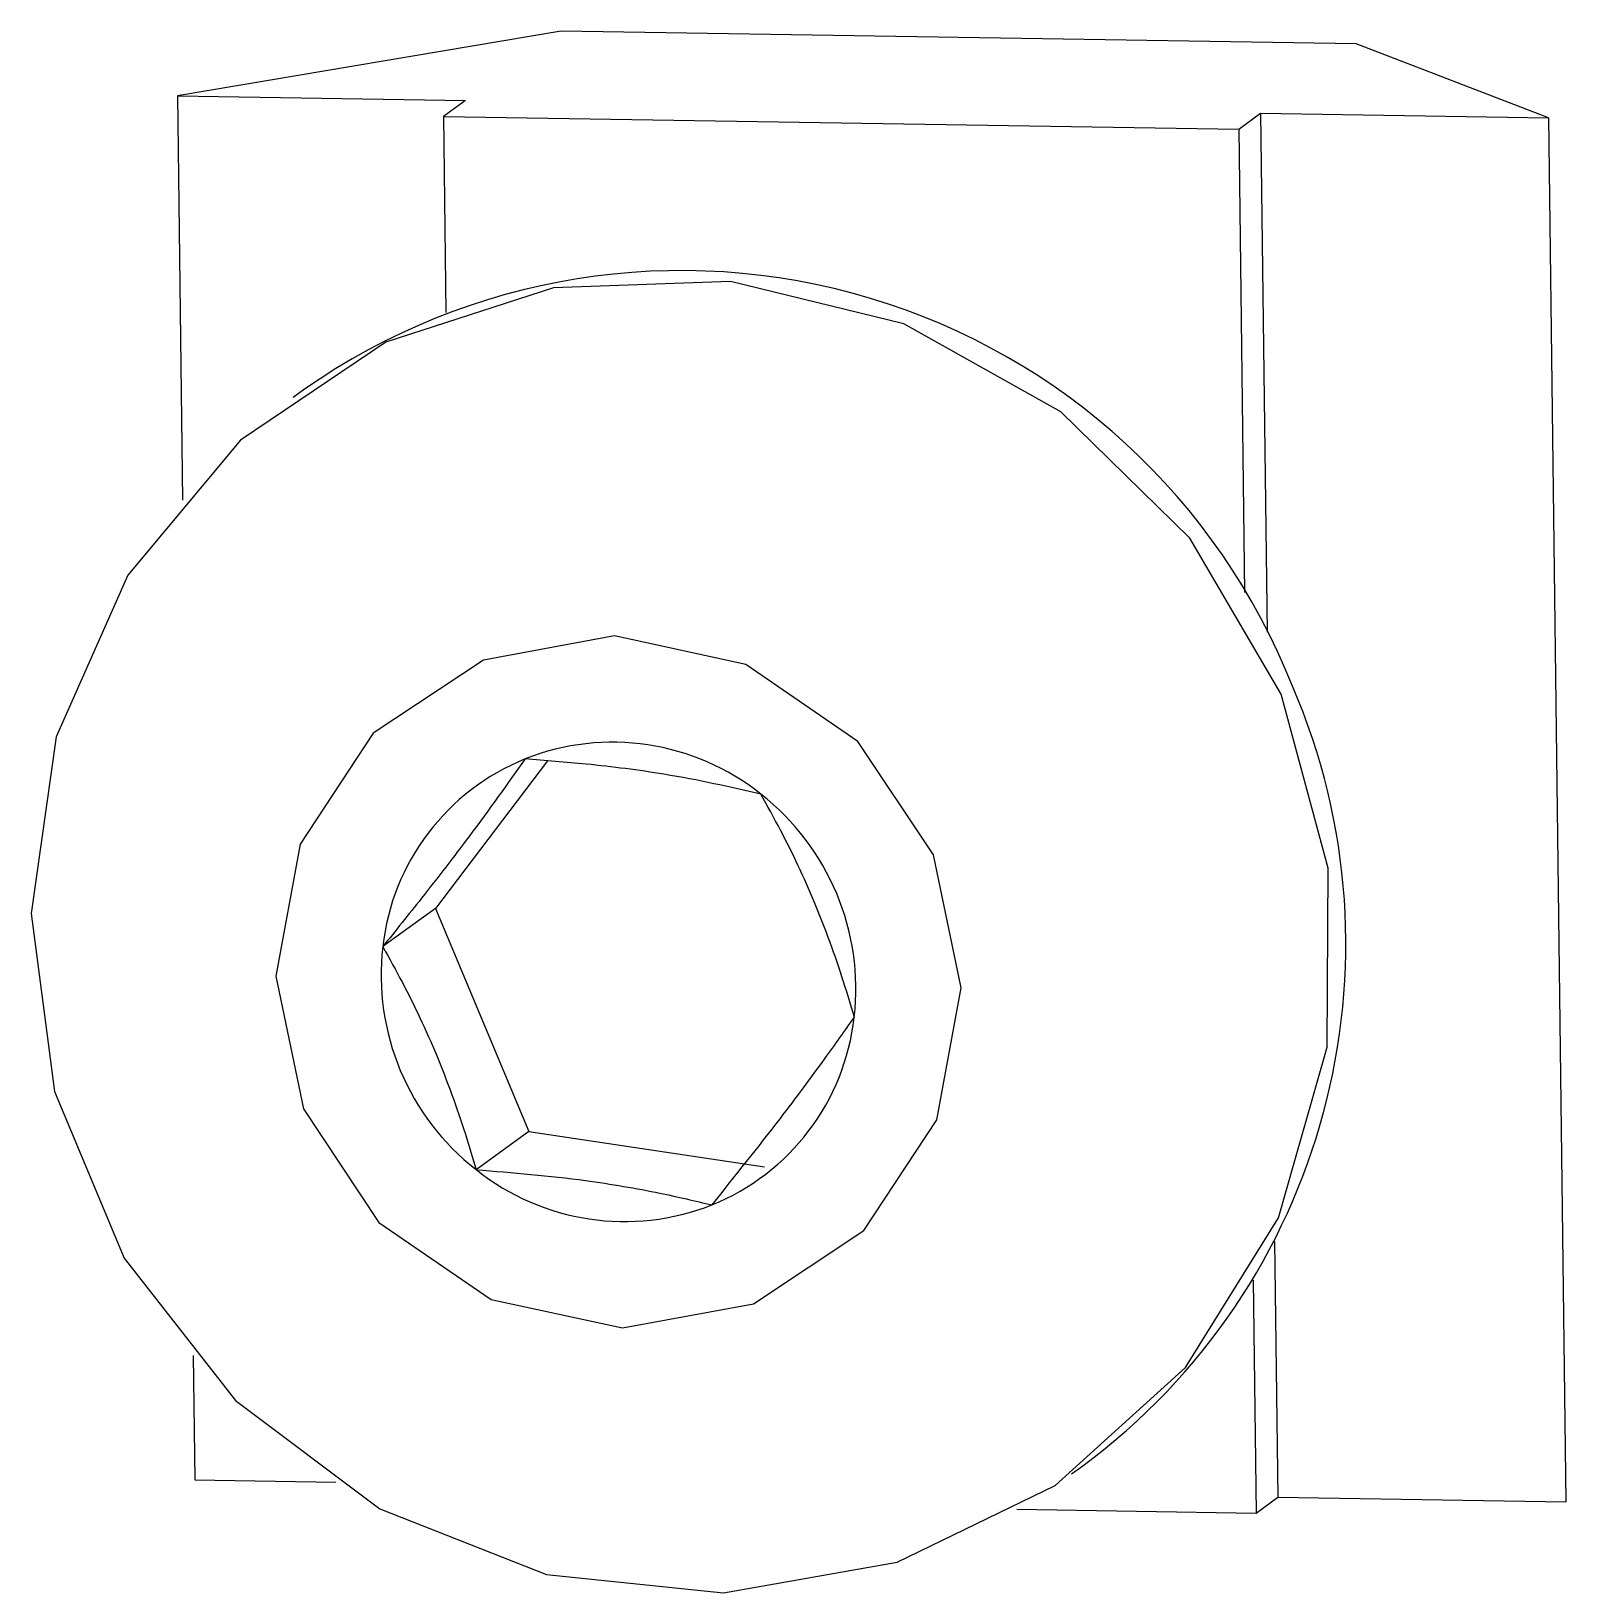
# Model space of a CAD drawing. Header units: millimetres. Extents: x 0 to 279, y 0 to 216.
# Drawn here: x 85.893 to 86.991, y 112.275 to 113.392 of the extents above; entities that cross this region are included whole.
import ezdxf

# ---------------------------------------------------------------- set-up
doc = ezdxf.new("R2010")
doc.units = ezdxf.units.MM

msp = doc.modelspace()

# ---------------------------------------------------------------- linework, layer by layer
at = {"color": 7, "linetype": 'Continuous', "lineweight": 25}
for p, q in [((86.2721, 113.3918), (85.9977, 113.3456)), ((86.8408, 113.3827), (86.2721, 113.3918)), ((86.9782, 113.3298), (86.8408, 113.3827)), ((85.9977, 113.3456), (86.2036, 113.3422)), ((85.9977, 113.3456), (86.0013, 113.0565)), ((86.2036, 113.3422), (86.1879, 113.3309)), ((86.1879, 113.3309), (86.7567, 113.3218)), ((86.1879, 113.3309), (86.1897, 113.1906)), ((86.7567, 113.3218), (86.7723, 113.3331)), ((86.7723, 113.3331), (86.9782, 113.3298)), ((86.7723, 113.3331), (86.777, 112.962)), ((86.9782, 113.3298), (86.9906, 112.34)), ((86.7567, 113.3218), (86.7608, 112.9904)), ((86.0886, 113.1357), (86.0805, 113.1299)), ((86.2623, 112.87), (86.1821, 112.7643)), ((86.1821, 112.7643), (86.1445, 112.7371)), ((86.1821, 112.7643), (86.249, 112.6049)), ((86.249, 112.6049), (86.2113, 112.5776)), ((86.249, 112.6049), (86.4176, 112.5796)), ((86.7824, 112.5263), (86.7847, 112.3433)), ((86.767, 112.4985), (86.7691, 112.332)), ((86.009, 112.4448), (86.0101, 112.3557)), ((86.6372, 112.36), (86.6453, 112.3659)), ((86.0101, 112.3557), (86.111, 112.3541)), ((86.7691, 112.332), (86.7847, 112.3433)), ((86.7847, 112.3433), (86.9906, 112.34)), ((86.5981, 112.3347), (86.7691, 112.332))]:
    msp.add_line(p, q, dxfattribs=at)
at = {"color": 7, "linetype": 'Continuous', "lineweight": 25, "flags": 128}
for points in [[(86.7871, 112.9176), (86.7218, 113.0292), (86.6295, 113.1197), (86.5172, 113.1824), (86.3931, 113.2127), (86.2665, 113.2083), (86.1468, 113.1695), (86.0427, 113.0993), (85.9622, 113.0027), (85.911, 112.8871), (85.8931, 112.7609), (85.9097, 112.6335), (85.9596, 112.5144), (86.0391, 112.4124), (86.1424, 112.335), (86.2617, 112.2881), (86.3882, 112.275), (86.5125, 112.2968), (86.6255, 112.3518), (86.7186, 112.436), (86.7851, 112.5431), (86.82, 112.6652), (86.8207, 112.7932), (86.7871, 112.9176)], [(86.5385, 112.8027), (86.4844, 112.8839), (86.4043, 112.9389), (86.3102, 112.9593), (86.2166, 112.9421), (86.1377, 112.8898), (86.0855, 112.8104), (86.068, 112.716), (86.0877, 112.621), (86.1418, 112.5398), (86.222, 112.4848), (86.316, 112.4644), (86.4096, 112.4817), (86.4885, 112.534), (86.5407, 112.6133), (86.5583, 112.7077), (86.5385, 112.8027)]]:
    msp.add_lwpolyline(points, dxfattribs=at)
at = {"color": 7, "linetype": 'Continuous', "lineweight": 25}
for centre, radius, start, end in [((86.358, 112.7505), 0.4701, 21.5866, 124.9659), ((86.3689, 112.7391), 0.4644, 306.5181, 23.3823), ((86.3088, 112.7129), 0.1704, 51.4586, 111.5232), ((86.3084, 112.7185), 0.165, 112.1159, 173.5354), ((86.306, 112.7067), 0.1769, 353.4811, 51.9938), ((86.3202, 112.717), 0.1769, 173.4811, 231.9938), ((86.3178, 112.7052), 0.165, 292.1159, 353.5354), ((86.3174, 112.7109), 0.1704, 231.4586, 291.5232)]:
    msp.add_arc(centre, radius, start, end, dxfattribs=at)
for points, knots in [([(86.2463, 112.8714), (86.2337, 112.8536), (86.2122, 112.8232), (86.1744, 112.7743), (86.1537, 112.7485), (86.1445, 112.7371)], [0, 0, 0, 0, 0.439117, 0.751367, 1, 1, 1, 1]), ([(86.4149, 112.8461), (86.3928, 112.8512), (86.3549, 112.8599), (86.2933, 112.8677), (86.2607, 112.8702), (86.2463, 112.8714)], [0, 0, 0, 0, 0.439117, 0.751367, 1, 1, 1, 1]), ([(86.4818, 112.6866), (86.4793, 112.695), (86.4714, 112.7215), (86.4544, 112.7685), (86.4328, 112.8141), (86.4196, 112.8377), (86.4149, 112.8461)], [0, 0, 0, 0, 0.156025, 0.493707, 0.819058, 1, 1, 1, 1]), ([(86.1445, 112.7371), (86.1492, 112.7287), (86.1623, 112.7051), (86.184, 112.6595), (86.2009, 112.6125), (86.2088, 112.586), (86.2113, 112.5776)], [0, 0, 0, 0, 0.180942, 0.506293, 0.843975, 1, 1, 1, 1]), ([(86.38, 112.5524), (86.3965, 112.5731), (86.4249, 112.6084), (86.4596, 112.6551), (86.475, 112.677), (86.4818, 112.6866)], [0, 0, 0, 0, 0.4391165, 0.7513669, 1, 1, 1, 1]), ([(86.2113, 112.5776), (86.2375, 112.5755), (86.2822, 112.5718), (86.3407, 112.5617), (86.3679, 112.5552), (86.38, 112.5524)], [0, 0, 0, 0, 0.439117, 0.751367, 1, 1, 1, 1])]:
    msp.add_open_spline(points, degree=3, knots=knots, dxfattribs=at)

doc.saveas('drawing.dxf')
